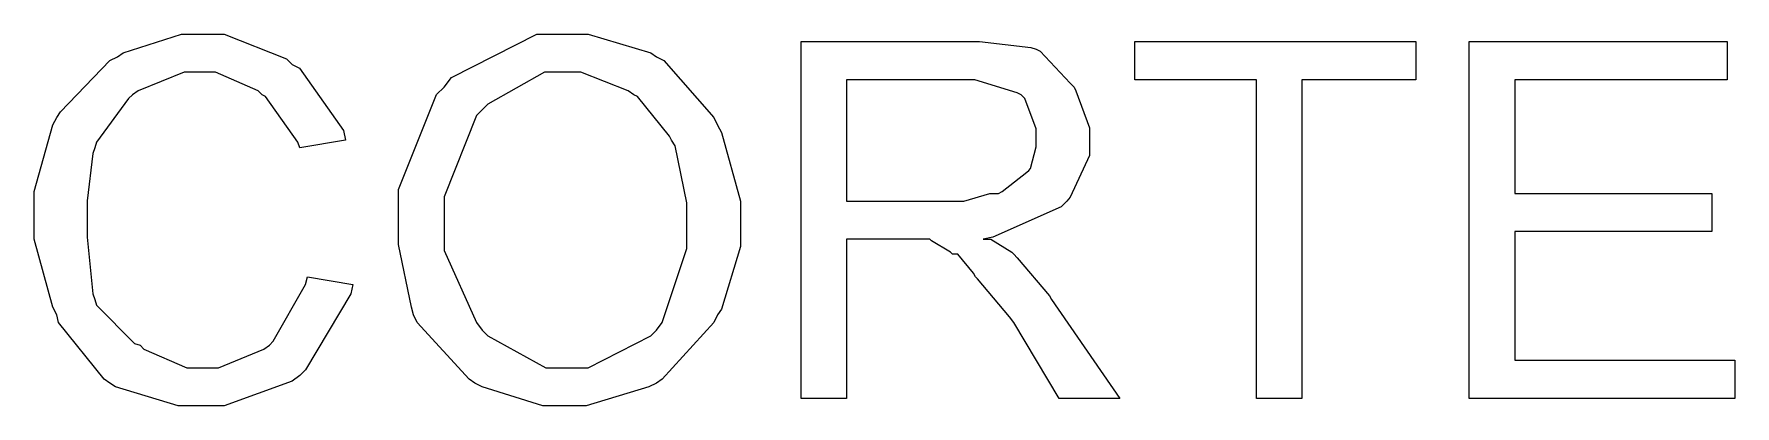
# Model space of a CAD drawing. Extents: x 0 to 210, y 0 to 297.
# Drawn here: x 102.13 to 111.63, y 61.5 to 63.58 of the extents above; entities that cross this region are included whole.
import ezdxf

# ---------------------------------------------------------------- set-up
doc = ezdxf.new("R2010")
doc.units = 0
doc.header["$MEASUREMENT"] = 0
doc.layers.add('C00-00-00-BLACK', color=7, linetype='Continuous')

msp = doc.modelspace()

# ---------------------------------------------------------------- linework, layer by layer
at = {"layer": 'C00-00-00-BLACK'}
for points in [[(103.653, 62.2198), (103.907, 62.1771), (103.896, 62.1249), (103.642, 61.7015), (103.61, 61.6687), (103.568, 61.637), (103.188, 61.499), (103.061, 61.499), (102.932, 61.499), (102.581, 61.6066), (102.549, 61.6271), (102.518, 61.6493), (102.263, 61.9661), (102.253, 62.0078), (102.231, 62.0504), (102.126, 62.4307), (102.126, 62.5574), (102.126, 62.6967), (102.231, 63.07), (102.253, 63.1112), (102.274, 63.143), (102.549, 63.4298), (102.592, 63.4503), (102.624, 63.4725), (102.95, 63.5773), (103.061, 63.5773), (103.188, 63.5773), (103.536, 63.4393), (103.568, 63.4076), (103.609, 63.3871), (103.855, 63.0382), (103.866, 62.9846), (103.61, 62.9419), (103.6, 62.9737), (103.42, 63.2284), (103.4, 63.2382), (103.378, 63.2601), (103.139, 63.3649), (103.061, 63.3649), (102.964, 63.3649), (102.708, 63.2601), (102.676, 63.2382), (102.654, 63.2174), (102.475, 62.9737), (102.465, 62.9419), (102.454, 62.9102), (102.423, 62.6456), (102.423, 62.5574), (102.423, 62.4417), (102.454, 62.1249), (102.465, 62.0931), (102.475, 62.0614), (102.687, 61.849), (102.719, 61.8381), (102.739, 61.8172), (102.979, 61.7114), (103.061, 61.7114), (103.156, 61.7114), (103.409, 61.8172), (103.441, 61.8381), (103.462, 61.8603), (103.642, 62.1785), (103.653, 62.2198)], [(104.162, 62.5161), (104.162, 62.7077), (104.374, 63.2396), (104.418, 63.2809), (104.459, 63.3345), (104.935, 63.5773), (105.095, 63.5773), (105.222, 63.5773), (105.572, 63.4725), (105.603, 63.4503), (105.645, 63.4298), (105.923, 63.1112), (105.945, 63.0686), (105.966, 63.0273), (106.072, 62.6442), (106.072, 62.5161), (106.072, 62.3895), (105.966, 62.0391), (105.945, 62.0078), (105.923, 61.9661), (105.635, 61.6493), (105.603, 61.6271), (105.561, 61.6066), (105.21, 61.499), (105.095, 61.499), (104.968, 61.499), (104.629, 61.6066), (104.588, 61.6271), (104.556, 61.6493), (104.267, 61.9661), (104.246, 62.0078), (104.235, 62.0504), (104.162, 62.4004), (104.162, 62.5161)], [(106.411, 61.5417), (106.411, 63.5346), (107.302, 63.5346), (107.407, 63.5346), (107.694, 63.5028), (107.725, 63.4919), (107.746, 63.482), (107.914, 63.3028), (107.936, 63.2809), (107.946, 63.2601), (108.022, 63.0534), (108.022, 62.9846), (108.022, 62.8992), (107.915, 62.665), (107.895, 62.6428), (107.863, 62.611), (107.482, 62.4417), (107.429, 62.4307), (107.471, 62.4307), (107.588, 62.3577), (107.599, 62.3464), (107.619, 62.326), (107.798, 62.115), (107.81, 62.0931), (108.191, 61.5417), (107.852, 61.5417), (107.599, 61.9647), (107.576, 61.9979), (107.396, 62.2102), (107.386, 62.2198), (107.375, 62.242), (107.286, 62.3464), (107.257, 62.3464), (107.246, 62.3577), (107.14, 62.4209), (107.13, 62.4307), (107.098, 62.4307), (107.027, 62.4307), (107.003, 62.4307), (106.664, 62.4307), (106.664, 61.5417), (106.411, 61.5417)], [(108.956, 61.5417), (108.956, 63.3222), (108.275, 63.3222), (108.275, 63.5346), (109.845, 63.5346), (109.845, 63.3222), (109.209, 63.3222), (109.209, 61.5417), (108.956, 61.5417)], [(110.144, 61.5417), (110.144, 63.5346), (111.585, 63.5346), (111.585, 63.3222), (110.398, 63.3222), (110.398, 62.6854), (111.499, 62.6854), (111.499, 62.4734), (110.398, 62.4734), (110.398, 61.7541), (111.628, 61.7541), (111.628, 61.5417), (110.144, 61.5417)], [(104.418, 62.5161), (104.418, 62.3686), (104.597, 61.9661), (104.629, 61.9234), (104.661, 61.8917), (104.986, 61.7114), (105.095, 61.7114), (105.222, 61.7114), (105.572, 61.8917), (105.603, 61.9234), (105.635, 61.9661), (105.773, 62.3796), (105.773, 62.5161), (105.773, 62.6332), (105.708, 62.9528), (105.687, 62.9846), (105.676, 63.0068), (105.497, 63.2284), (105.476, 63.2382), (105.445, 63.2601), (105.181, 63.3649), (105.095, 63.3649), (104.977, 63.3649), (104.661, 63.1857), (104.629, 63.1529), (104.597, 63.1211), (104.418, 62.6678), (104.418, 62.5161)], [(106.664, 62.6428), (107.257, 62.6428), (107.32, 62.6428), (107.465, 62.6854), (107.513, 62.6854), (107.534, 62.6967), (107.672, 62.8054), (107.683, 62.8153), (107.692, 62.8262), (107.725, 62.9461), (107.725, 62.9846), (107.725, 63.0481), (107.661, 63.2174), (107.64, 63.2382), (107.618, 63.2492), (107.381, 63.3222), (107.302, 63.3222), (106.664, 63.3222), (106.664, 62.6428)]]:
    msp.add_lwpolyline(points, close=True, dxfattribs=at)

doc.saveas('drawing.dxf')
